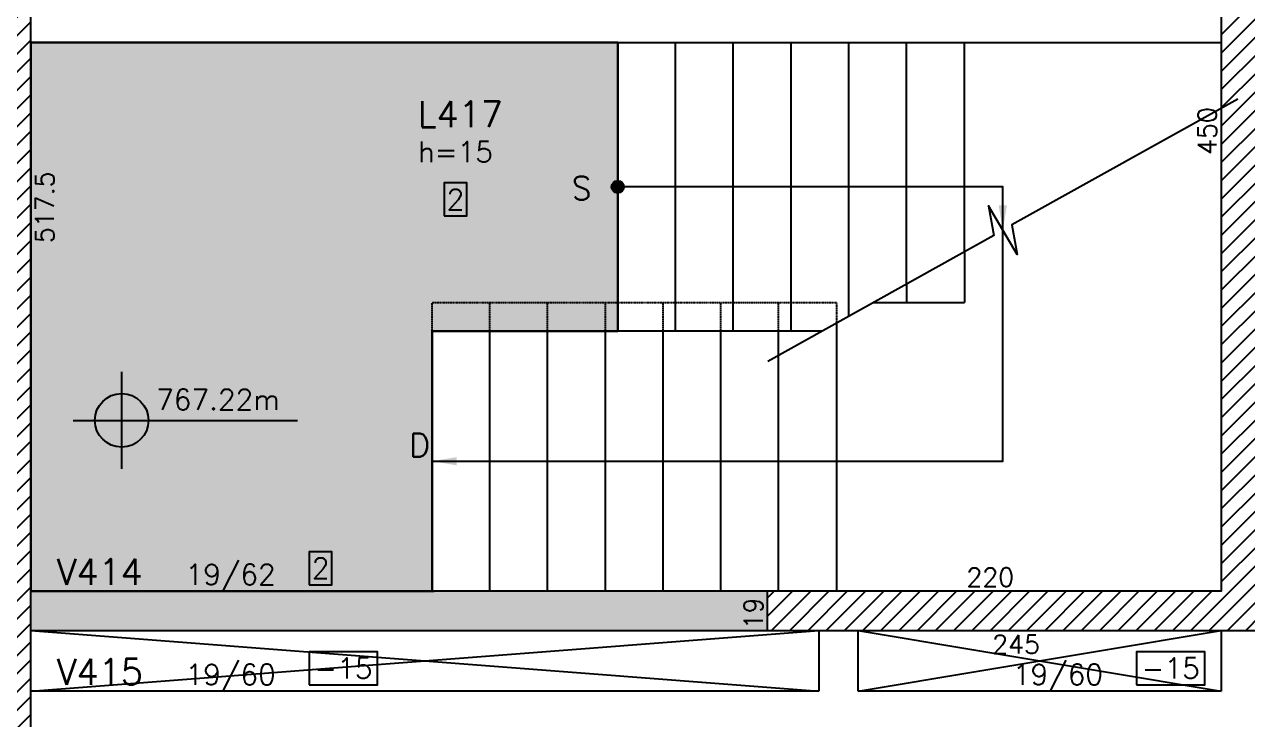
# Model space of a CAD drawing. Extents: x 1860 to 9314, y -614 to 3837.
# Drawn here: x 3631 to 4224, y 1354 to 1691 of the extents above; entities that cross this region are included whole.
import ezdxf
from ezdxf.enums import TextEntityAlignment as Align

# ---------------------------------------------------------------- set-up
doc = ezdxf.new("R2010")
doc.units = 0
doc.linetypes.add('DASHED', pattern=[0.75, 0.5, -0.25])
for name, color, linetype in [('F-AUX', 2, 'Continuous'), ('F-COTAS', 106, 'Continuous'), ('F-DESNIVEL-1', 254, 'Continuous'), ('F-ESC-PROJ', 1, 'Continuous'), ('F-ESCADAS', 2, 'Continuous'), ('F-LAJES', 3, 'Continuous'), ('F-LAJES-DIM', 2, 'Continuous'), ('F-LAJES-NOME', 4, 'Continuous'), ('F-NÍVEL-PLANTA', 2, 'Continuous'), ('F-PILARES-DIM', 172, 'Continuous'), ('F-PILARES-HACH', 174, 'Continuous'), ('F-PILARES-S', 170, 'Continuous'), ('F-PILARES-V', 170, 'Continuous'), ('F-TEXTO', 6, 'Continuous'), ('F-TEXTO-YELLOW', 2, 'Continuous'), ('F-VIGAS', 3, 'Continuous'), ('F-VIGAS-DIM', 2, 'Continuous'), ('F-VIGAS-NOME', 4, 'Continuous'), ('F-VÃO', 1, 'Continuous')]:
    doc.layers.add(name, color=color, linetype=linetype)
doc.layers.add('F-DESNIVEL-3', color=7, linetype='Continuous', true_color=0xd5c7ff)
doc.styles.add('5385-ARQ-PB-BAS-PLA-TER-TORRE-A-106-TXT$0$R60-75', font='romans.shx', dxfattribs={"height": 0.1125})
doc.styles.add('MCP', font='romans.shx')
pattern_1 = [(45, (3615.476, 1372.732), (-4.419417, 4.419417), [])]

# ---------------------------------------------------------------- blocks, each defined once
blk = doc.blocks.new('*U444')
at = {"layer": 'F-LAJES-DIM', "color": 1}
blk.add_lwpolyline([(0, 0), (11, 0), (11, 16), (0, 16)], close=True, dxfattribs=at)
at = {"layer": 'F-LAJES-DIM', "style": 'MCP'}
blk.add_attdef('DIM', text='', height=10, dxfattribs=at).set_placement((5.5, 8), align=Align.MIDDLE_CENTER)
blk = doc.blocks.new('*U15')
at = {"layer": 'F-VIGAS-DIM', "color": 1}
blk.add_lwpolyline([(0, 0), (33, 0), (33, 16), (0, 16)], close=True, dxfattribs=at)
at = {"layer": 'F-VIGAS-DIM', "style": 'MCP'}
blk.add_attdef('DIM', text='', height=10, dxfattribs=at).set_placement((16.5, 8), align=Align.MIDDLE_CENTER)
blk = doc.blocks.new('*U415')
at = {"layer": 'F-VIGAS-DIM', "color": 1}
blk.add_lwpolyline([(0, 0), (11, 0), (11, 16), (0, 16)], close=True, dxfattribs=at)
at = {"layer": 'F-VIGAS-DIM', "style": 'MCP'}
blk.add_attdef('DIM', text='', height=10, dxfattribs=at).set_placement((5.5, 8), align=Align.MIDDLE_CENTER)
blk = doc.blocks.new('A$C17F06F62')
at = {"layer": 'F-AUX'}
h = blk.add_hatch(color=1, dxfattribs=at)
edge = h.paths.add_edge_path()
edge.add_arc((-72.5, 205.5), 3, 0, 360)
at = {"layer": 'F-AUX', "color": 1}
for points in [[(228.03, 248.11), (118.46, 187.04), (121.09, 172.66), (107.21, 196.37), (109.83, 181.98), (0.26, 120.91)], [(-162.5, 72.5), (114.15, 72.5), (114.15, 205.5), (-72.5, 205.5)]]:
    blk.add_lwpolyline(points, dxfattribs=at)
blk.add_circle((-72.5, 205.5), 3, dxfattribs=at)
for points in [[(112.15, 196.51), (114.15, 184.51), (116.15, 196.51)], [(-150.5, 70.5), (-162.5, 72.5), (-150.5, 74.5)]]:
    blk.add_solid(points, dxfattribs=at)
at = {"layer": 'F-ESC-PROJ', "linetype": 'DASHED', "ltscale": 0.25}
for p, q in [((-134.5, 149.5), (33.5, 149.5)), ((33.5, 149.5), (33.5, 139.44))]:
    blk.add_line(p, q, dxfattribs=at)
for points in [[(-162.5, 135.5), (-162.5, 149.5)], [(-162.5, 149.5), (-134.5, 149.5)], [(-134.5, 135.5), (-134.5, 149.5)], [(-106.5, 135.5), (-106.5, 149.5)], [(-78.5, 135.5), (-78.5, 149.5)], [(-50.5, 135.5), (-50.5, 149.5)], [(-22.5, 135.5), (-22.5, 149.5)], [(5.5, 135.5), (5.5, 149.5)]]:
    blk.add_lwpolyline(points, dxfattribs=at)
at = {"layer": 'F-ESCADAS', "linetype": 'Continuous'}
for p, q in [((-72.5, 135.5), (-72.5, 275.5)), ((-44.5, 135.5), (-44.5, 275.5)), ((-16.5, 135.5), (-16.5, 275.5)), ((11.5, 135.5), (11.5, 275.5)), ((39.5, 142.78), (39.5, 275.5)), ((67.5, 158.39), (67.5, 275.5)), ((95.5, 174), (95.5, 275.5))]:
    blk.add_line(p, q, dxfattribs=at)
for points in [[(95.5, 174), (95.5, 149.5)], [(67.5, 158.39), (67.5, 149.5)], [(51.55, 149.5), (95.5, 149.5)], [(33.5, 139.44), (33.5, 9.5)], [(-162.5, 9.5), (-162.5, 135.5)], [(26.43, 135.5), (-161.4, 135.5)], [(-134.5, 9.5), (-134.5, 135.5)], [(-106.5, 9.5), (-106.5, 135.5)], [(-78.5, 9.5), (-78.5, 135.5)], [(-50.5, 9.5), (-50.5, 135.5)], [(-22.5, 9.5), (-22.5, 135.5)], [(5.5, 9.5), (5.5, 135.5)]]:
    blk.add_lwpolyline(points, dxfattribs=at)
at = {"layer": 'F-TEXTO-YELLOW', "char_height": 11.25, "width": 61.3796, "style": '5385-ARQ-PB-BAS-PLA-TER-TORRE-A-106-TXT$0$R60-75'}
for s, insert, attachment_point in [('S', (-94.82, 210.53), 1), ('D', (-163.4, 85.95), 3)]:
    blk.add_mtext(s, dxfattribs=dict(at, insert=insert, attachment_point=attachment_point))
blk = doc.blocks.new('Nível - Planta')
at = {"layer": 'F-NÍVEL-PLANTA'}
h = blk.add_hatch(color=71, dxfattribs=at)
h.paths.add_polyline_path([(0, 0), (0, 0.26, 0.414214), (-0.26, 0)])
h.paths.add_polyline_path([(0.26, 0), (0, 0), (0, -0.26, 0.414214)])
for p, q in [((0, -0.469), (0, 0.469)), ((-0.469, 0), (1.704, 0))]:
    blk.add_line(p, q, dxfattribs=at)
blk.add_circle((0, 0), 0.26, dxfattribs=at)
at = {"layer": 'F-TEXTO', "color": 3, "style": 'MCP'}
blk.add_attdef('NÍVEL', (0.333, 0.102), '', height=0.2, dxfattribs=at)

msp = doc.modelspace()

# ---------------------------------------------------------------- hatches: boundary and pattern name
at = {"layer": 'F-DESNIVEL-3', "linetype": 'Continuous'}
h = msp.add_hatch(color=256, dxfattribs=at)
h.dxf.hatch_style = 1
h.paths.add_polyline_path([(3828.98, 1542.23), (3918.98, 1542.23), (3918.98, 1682.23), (3914.48, 1682.23), (3634.48, 1682.23), (3634.48, 1416.23), (3828.97, 1416.23)])
at = {"layer": 'F-PILARES-HACH', "linetype": 'Continuous'}
h = msp.add_hatch(dxfattribs=at)
h.set_pattern_fill('ANSI31', color=256, scale=50, style=0)
h.set_pattern_definition(pattern_1)
h.paths.add_polyline_path([(3634.48, 1348.73), (3634.48, 1866.23), (3615.48, 1866.23), (3615.48, 1372.73), (3396.48, 1372.73), (3396.48, 1348.73)], flags=16)
h = msp.add_hatch(dxfattribs=at)
h.set_pattern_fill('ANSI31', color=256, scale=50, style=0)
h.set_pattern_definition(pattern_1)
h.paths.add_polyline_path([(4230.48, 1397.23), (4230.48, 1866.23), (4211.48, 1866.23), (4211.48, 1416.23), (3991.48, 1416.23), (3991.48, 1397.23)], flags=16)

# ---------------------------------------------------------------- linework, layer by layer
at = {"layer": 'F-DESNIVEL-1'}
msp.add_lwpolyline([(3828.98, 1416.23), (3828.98, 1542.23), (3918.98, 1542.23), (3918.98, 1682.23), (3634.48, 1682.23), (3634.48, 1416.23), (3830.08, 1416.23)], dxfattribs=at)
at = {"layer": 'F-DESNIVEL-3', "linetype": 'Continuous'}
for points in [[(3634.48, 1416.23), (3634.48, 1682.23), (3634.48, 1416.23)], [(3634.48, 1682.23), (3914.48, 1682.23), (3634.48, 1682.23)], [(3914.48, 1682.23), (3915.98, 1682.23), (3914.48, 1682.23)], [(3634.58, 1416.23), (3634.58, 1397.23), (3991.38, 1397.23)], [(3634.58, 1416.23), (3991.38, 1397.23), (3991.38, 1416.23)], [(3634.58, 1416.23), (3991.38, 1416.23), (3634.58, 1416.23)]]:
    msp.add_solid(points, dxfattribs=at)
at = {"layer": 'F-LAJES'}
msp.add_lwpolyline([(3634.48, 1416.23), (3634.48, 1682.23), (3918.98, 1682.23), (3918.98, 1542.23), (3828.98, 1542.23), (3828.98, 1416.23), (3634.48, 1416.23)], dxfattribs=at)
at = {"layer": 'F-PILARES-S', "linetype": 'Continuous'}
msp.add_lwpolyline([(3634.48, 1348.73), (3634.48, 1866.23), (3615.48, 1866.23), (3615.48, 1372.73), (3396.48, 1372.73), (3396.48, 1348.73), (3634.48, 1348.73)], dxfattribs=at)
at = {"layer": 'F-PILARES-V', "linetype": 'Continuous'}
msp.add_lwpolyline([(4230.48, 1397.23), (4230.48, 1866.23), (4211.48, 1866.23), (4211.48, 1416.23), (3991.48, 1416.23), (3991.48, 1397.23), (4230.48, 1397.23)], dxfattribs=at)
at = {"layer": 'F-VIGAS'}
for points in [[(3634.48, 1682.23), (3914.48, 1682.23)], [(3914.48, 1682.23), (4060.98, 1682.23)], [(4060.98, 1682.23), (4211.48, 1682.23)], [(3991.48, 1416.23), (3634.48, 1416.23)], [(3634.48, 1397.23), (3991.48, 1397.23)], [(4016.48, 1397.23), (4016.48, 1367.73)], [(4035.48, 1367.73), (4035.48, 1397.23)], [(4211.48, 1397.23), (4211.48, 1367.73)], [(4016.48, 1367.73), (3634.48, 1367.73)], [(4211.48, 1367.73), (4035.48, 1367.73)]]:
    msp.add_lwpolyline(points, dxfattribs=at)
at = {"layer": 'F-VÃO'}
for p, q in [((3634.48, 1367.73), (4016.48, 1397.23)), ((3634.48, 1397.23), (4016.48, 1367.73)), ((4035.48, 1367.73), (4211.48, 1397.23)), ((4035.48, 1397.23), (4211.48, 1367.73))]:
    msp.add_line(p, q, dxfattribs=at)

# ---------------------------------------------------------------- block references
at = {"layer": 'F-COTAS'}
msp.add_blockref('A$C17F06F62', (3991.48, 1406.73), dxfattribs=at)
at = {"layer": 'F-LAJES-DIM', "linetype": 'Continuous'}
msp.add_blockref('*U444', (3834.85, 1598.15), dxfattribs=at).add_auto_attribs({'DIM': '2'})
at = {"layer": 'F-NÍVEL-PLANTA', "linetype": 'Continuous', "xscale": 50, "yscale": 50, "zscale": 50}
msp.add_blockref('Nível - Planta', (3678.54, 1499.05), dxfattribs=at).add_auto_attribs({'NÍVEL': '767.22m'})
at = {"layer": 'F-VIGAS-DIM', "linetype": 'Continuous'}
for name, p, values in [('*U415', (3769.48, 1419.36), {'DIM': '2'}), ('*U15', (3769.48, 1370.86), {'DIM': '-15'}), ('*U15', (4170.48, 1370.86), {'DIM': '-15'})]:
    msp.add_blockref(name, p, dxfattribs=at).add_auto_attribs(values)

# ---------------------------------------------------------------- texts
at = {"layer": 'F-LAJES-DIM', "linetype": 'Continuous', "style": 'MCP'}
msp.add_text('h=15', height=10, dxfattribs=at).set_placement((3822.07, 1624.24))
at = {"layer": 'F-LAJES-NOME', "linetype": 'Continuous', "style": 'MCP'}
msp.add_text('L417', height=12.5, dxfattribs=at).set_placement((3822.07, 1641.24))
at = {"layer": 'F-PILARES-DIM', "linetype": 'Continuous', "style": 'MCP'}
for s, p in [('450', (4209.23, 1627.73)), ('517.5', (3645.73, 1584.98)), ('19', (3989.23, 1397.73))]:
    msp.add_text(s, height=9, rotation=90, dxfattribs=at).set_placement(p)
for s, p in [('220', (4087.98, 1418.48)), ('245', (4100.48, 1385.98))]:
    msp.add_text(s, height=9, dxfattribs=at).set_placement(p)
at = {"layer": 'F-VIGAS-DIM', "linetype": 'Continuous', "style": 'MCP'}
for s, p in [('19/62', (3709.48, 1419.36)), ('19/60', (3709.48, 1370.86)), ('19/60', (4110.48, 1370.86))]:
    msp.add_text(s, height=10, dxfattribs=at).set_placement(p)
at = {"layer": 'F-VIGAS-NOME', "linetype": 'Continuous', "style": 'MCP'}
for s, p in [('V414', (3646.98, 1419.36)), ('V415', (3646.98, 1370.86))]:
    msp.add_text(s, height=12.5, dxfattribs=at).set_placement(p)

doc.saveas('drawing.dxf')
